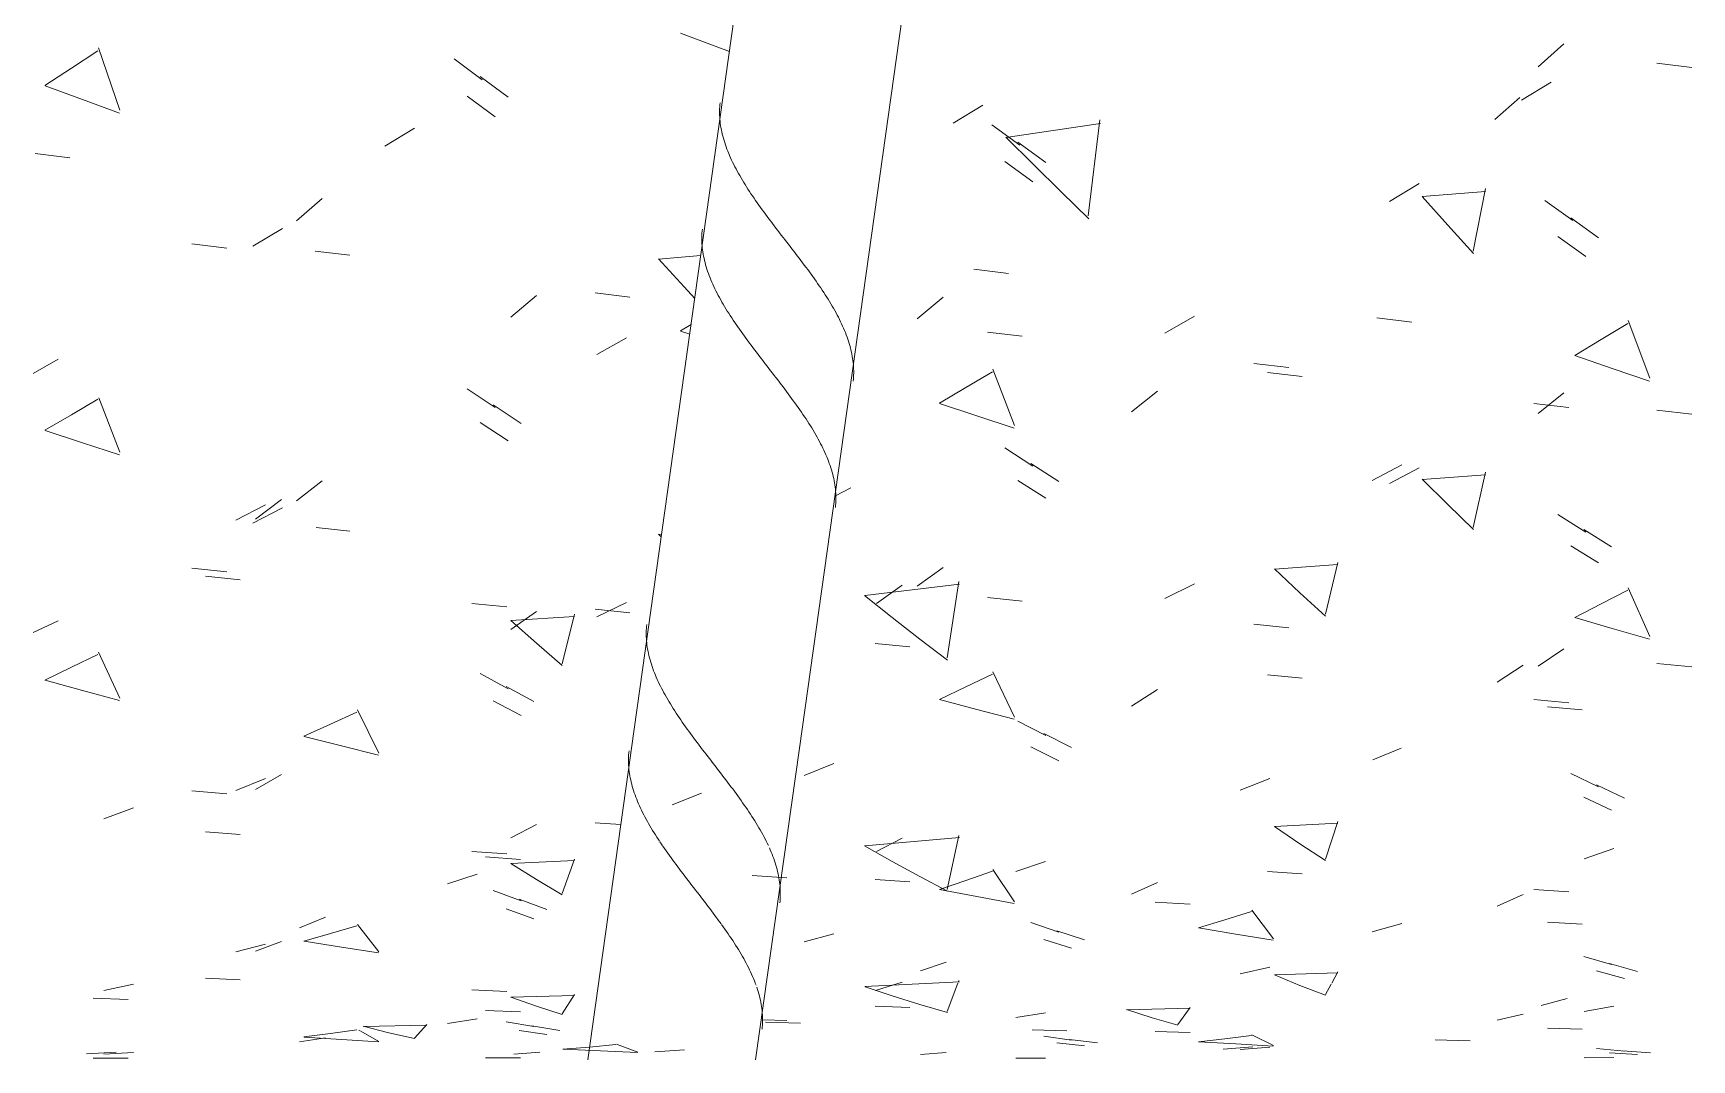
# Model space of a CAD drawing. Header units: inches. Extents: x -19229 to -222, y -6301 to 12387.
# Drawn here: x -19086.634 to -19081.648, y -55.837 to -52.749 of the extents above; entities that cross this region are included whole.
import ezdxf

# ---------------------------------------------------------------- set-up
doc = ezdxf.new("R2010")
doc.units = ezdxf.units.IN
doc.header["$MEASUREMENT"] = 0
doc.layers.add('A-WALL', color=113, linetype='Continuous', lineweight=9)
doc.layers.add('A-WALL-PATT', color=111, linetype='Continuous', lineweight=25)

# ---------------------------------------------------------------- blocks, each defined once
blk = doc.blocks.new('FP_2-DETAIL - PRECAST _ CONC_ - PLANK PERPENDICULAR TO WALL')
at = {"layer": 'A-WALL-PATT', "color": 55, "lineweight": 9}
for p, q in [((17161.1328, -52.855), (17161.2124, -52.8029)), ((17161.2137, -52.7938), (17161.2786, -52.9809)), ((17165.5415, -52.8505), (17165.6193, -52.7812)), ((17165.8991, -52.8393), (17166.0038, -52.8527)), ((17161.0532, -52.9069), (17161.1328, -52.855)), ((17162.3615, -52.8802), (17162.4453, -52.9423)), ((17161.0535, -52.9075), (17161.1656, -52.949)), ((17161.1656, -52.949), (17161.2776, -52.9903)), ((17163.9779, -53.0773), (17164.0616, -53.1385)), ((17165.6399, -53.3044), (17165.7237, -53.3644)), ((17161.495, -53.3832), (17161.5997, -53.396)), ((17162.4532, -53.6033), (17162.531, -53.5383)), ((17162.7069, -53.5303), (17162.8116, -53.5429)), ((17163.8215, -53.8151), (17163.9011, -53.7678)), ((17163.9024, -53.7595), (17163.9673, -53.9288)), ((17164.7279, -53.77), (17164.8326, -53.7822)), ((17163.7419, -53.8622), (17163.8215, -53.8151)), ((17164.3194, -53.8879), (17164.3972, -53.8255)), ((17162.4004, -53.8671), (17162.4842, -53.9229)), ((17163.7422, -53.8627), (17163.8543, -53.9001)), ((17163.8543, -53.9001), (17163.9663, -53.9373)), ((17165.529, -53.8627), (17165.6337, -53.8747)), ((17164.0168, -54.0431), (17164.1005, -54.0972)), ((17165.0433, -54.0949), (17165.1323, -54.0471)), ((17161.6268, -54.2142), (17161.7159, -54.1677)), ((17161.6864, -54.2106), (17161.7643, -54.1519)), ((17165.6788, -54.242), (17165.7626, -54.2938)), ((17164.7488, -54.3608), (17164.94, -54.3476)), ((17164.9398, -54.3407), (17164.9028, -54.4964)), ((17161.5357, -54.3823), (17161.6404, -54.3931)), ((17163.8002, -54.398), (17163.7649, -54.6276)), ((17164.7488, -54.3603), (17164.8259, -54.4321)), ((17163.5172, -54.4402), (17163.6003, -54.5064)), ((17163.5174, -54.4408), (17163.802, -54.4065)), ((17163.5526, -54.4644), (17163.6304, -54.4093)), ((17164.8259, -54.4321), (17164.903, -54.5025)), ((17162.3368, -54.4641), (17162.4415, -54.4746)), ((17162.6446, -54.4965), (17162.6076, -54.6455)), ((17162.4535, -54.5159), (17162.6448, -54.5032)), ((17162.4535, -54.5153), (17162.5307, -54.5841)), ((17163.6003, -54.5064), (17163.6833, -54.5713)), ((17162.5307, -54.5841), (17162.6078, -54.6513)), ((17163.5488, -54.5843), (17163.6535, -54.5944)), ((17163.6833, -54.5713), (17163.7664, -54.635)), ((17165.4188, -54.7012), (17165.4966, -54.65)), ((17162.4393, -54.7142), (17162.5231, -54.7593)), ((17161.9114, -54.8277), (17161.991, -54.7911)), ((17161.9923, -54.7846), (17162.0572, -54.9142)), ((17165.5697, -54.7747), (17165.6744, -54.7842)), ((17161.8318, -54.8637), (17161.9114, -54.8277)), ((17161.8321, -54.8641), (17161.9442, -54.8925)), ((17161.9442, -54.8925), (17162.0562, -54.9206)), ((17164.0557, -54.8552), (17164.1395, -54.8978)), ((17164.6464, -55.0255), (17164.7355, -54.9903)), ((17162.9382, -55.0694), (17163.0272, -55.035)), ((17165.7177, -55.0099), (17165.8015, -55.0494)), ((17161.2299, -55.1122), (17161.319, -55.0787)), ((17162.3776, -55.2267), (17162.4823, -55.2341)), ((17163.9717, -55.2705), (17164.0608, -55.2405)), ((17165.6799, -55.2322), (17165.769, -55.2012)), ((17162.2635, -55.3077), (17162.3525, -55.2786)), ((17163.1786, -55.2825), (17163.2833, -55.2896)), ((17162.4783, -55.3539), (17162.562, -55.3847)), ((17164.3906, -55.3622), (17164.4953, -55.3689)), ((17164.6001, -55.4154), (17164.6797, -55.3906)), ((17164.681, -55.3863), (17164.7459, -55.4728)), ((17161.8185, -55.4398), (17161.8964, -55.4076)), ((17164.5205, -55.4395), (17164.6001, -55.4154)), ((17164.5208, -55.4398), (17164.6329, -55.4586)), ((17164.0946, -55.4485), (17164.1784, -55.4762)), ((17164.6329, -55.4586), (17164.7449, -55.4769)), ((17163.6847, -55.5693), (17163.7626, -55.5426)), ((17165.7566, -55.5467), (17165.8404, -55.5706)), ((17161.1984, -55.6508), (17161.3031, -55.6549)), ((17164.3047, -55.6858), (17164.3819, -55.71)), ((17164.3048, -55.686), (17164.496, -55.6814)), ((17164.4958, -55.6789), (17164.4588, -55.7302)), ((17165.5509, -55.6736), (17165.6288, -55.6526)), ((17162.0095, -55.736), (17162.2008, -55.7322)), ((17162.0095, -55.7359), (17162.0867, -55.7553)), ((17162.2006, -55.7302), (17162.1636, -55.7712)), ((17162.5172, -55.7348), (17162.6009, -55.7487)), ((17163.2194, -55.723), (17163.3241, -55.7263)), ((17164.3819, -55.71), (17164.459, -55.732)), ((17162.0867, -55.7553), (17162.1638, -55.7726)), ((17162.69, -55.7982), (17162.7696, -55.7907)), ((17162.7709, -55.7893), (17162.8358, -55.8133)), ((17164.0205, -55.7467), (17164.1252, -55.7496)), ((17164.1335, -55.7755), (17164.2173, -55.786)), ((17165.2324, -55.777), (17165.3371, -55.7793)), ((17161.1784, -55.8191), (17161.2674, -55.8141)), ((17162.4626, -55.82), (17162.5405, -55.8137)), ((17162.6104, -55.8049), (17162.69, -55.7982)), ((17162.6107, -55.805), (17162.7228, -55.8099)), ((17162.7228, -55.8099), (17162.8348, -55.8143)), ((17162.8866, -55.8125), (17162.9757, -55.8064)), ((17164.5948, -55.8046), (17164.6839, -55.7974)), ((17165.7955, -55.8092), (17165.8793, -55.8157))]:
    blk.add_line(p, q, dxfattribs=at)
blk = doc.blocks.new('FP_4-DETAIL - PRECAST _ CONC_ - PLANK PERPENDICULAR TO WALL')
at = {"layer": 'A-WALL-PATT', "color": 9, "lineweight": 9}
for p, q in [((17162.9636, -52.7497), (17163.0757, -52.7916)), ((17163.0757, -52.7916), (17163.1107, -52.8046)), ((17162.3226, -52.9387), (17162.4064, -53.0006)), ((17163.9389, -53.135), (17164.0227, -53.196)), ((17165.0948, -53.2552), (17165.1839, -53.2016)), ((17161.8091, -53.3134), (17161.8869, -53.2464)), ((17165.1928, -53.241), (17165.384, -53.2252)), ((17165.1928, -53.2404), (17165.2699, -53.3267)), ((17165.3838, -53.2169), (17165.3468, -53.4048)), ((17161.6784, -53.3902), (17161.7674, -53.3373)), ((17165.2699, -53.3267), (17165.347, -53.4123)), ((17165.601, -53.3609), (17165.6848, -53.4207)), ((17161.8651, -53.4048), (17161.9698, -53.4175)), ((17162.8975, -53.4286), (17163.0244, -53.4183)), ((17162.8975, -53.428), (17162.9747, -53.5126)), ((17162.9747, -53.5126), (17163.0063, -53.5471)), ((17163.6753, -53.6086), (17163.7531, -53.5438)), ((17164.4201, -53.6515), (17164.5092, -53.6002)), ((17163.8861, -53.6481), (17163.9908, -53.6606)), ((17165.7316, -53.6706), (17165.8112, -53.6222)), ((17165.8125, -53.6137), (17165.8774, -53.7867)), ((17162.7119, -53.7162), (17162.801, -53.6654)), ((17165.652, -53.7187), (17165.7316, -53.6706)), ((17161.0177, -53.7725), (17161.0927, -53.73)), ((17164.6872, -53.7426), (17164.7919, -53.7548)), ((17165.6523, -53.7191), (17165.7644, -53.7574)), ((17165.7644, -53.7574), (17165.8764, -53.7955)), ((17161.1328, -53.897), (17161.2124, -53.8503)), ((17161.2151, -53.8457), (17161.2786, -54.0091)), ((17165.5415, -53.8931), (17165.6193, -53.8308)), ((17161.0532, -53.9435), (17161.1328, -53.897)), ((17165.8991, -53.883), (17166.0038, -53.895)), ((17161.0535, -53.9439), (17161.1656, -53.9809)), ((17162.3615, -53.9197), (17162.4453, -53.975)), ((17161.1656, -53.9809), (17161.2776, -54.0175)), ((17163.9779, -54.0941), (17164.0616, -54.1476)), ((17165.6399, -54.2908), (17165.7237, -54.3421)), ((17161.495, -54.358), (17161.5997, -54.3689)), ((17162.4532, -54.5424), (17162.531, -54.4885)), ((17162.7069, -54.4818), (17162.8116, -54.4923)), ((17163.8215, -54.7152), (17163.9011, -54.6769)), ((17163.9024, -54.6702), (17163.9673, -54.8058)), ((17164.7279, -54.6787), (17164.8326, -54.6886)), ((17163.7419, -54.7529), (17163.8215, -54.7152)), ((17164.3194, -54.7733), (17164.3972, -54.7235)), ((17162.4004, -54.7567), (17162.4842, -54.8011)), ((17163.7422, -54.7532), (17163.8543, -54.783)), ((17163.8543, -54.783), (17163.9663, -54.8125)), ((17165.529, -54.7533), (17165.6337, -54.7629)), ((17164.0168, -54.8954), (17164.1005, -54.9372)), ((17163.3351, -54.9814), (17163.4241, -54.9453)), ((17165.0453, -54.9345), (17165.1303, -54.8993)), ((17161.6268, -55.0263), (17161.7159, -54.9911)), ((17161.6864, -55.0235), (17161.7643, -54.979)), ((17165.6788, -55.0472), (17165.7626, -55.0858)), ((17164.7488, -55.1352), (17164.94, -55.1255)), ((17164.7488, -55.1348), (17164.8259, -55.1869)), ((17164.9398, -55.1204), (17164.9028, -55.2329)), ((17161.5357, -55.1508), (17161.6404, -55.1587)), ((17163.5172, -55.1927), (17163.6003, -55.24)), ((17163.5174, -55.1932), (17163.802, -55.1685)), ((17163.5526, -55.2101), (17163.6304, -55.1705)), ((17163.8002, -55.1622), (17163.7649, -55.3243)), ((17164.8259, -55.1869), (17164.903, -55.2372)), ((17162.3368, -55.2098), (17162.4415, -55.2174)), ((17162.4535, -55.2467), (17162.6448, -55.2377)), ((17162.4535, -55.2463), (17162.5307, -55.2944)), ((17162.6446, -55.233), (17162.6076, -55.3365)), ((17163.6003, -55.24), (17163.6833, -55.2855)), ((17162.5307, -55.2944), (17162.6078, -55.3405)), ((17163.5488, -55.2945), (17163.6535, -55.3015)), ((17163.6833, -55.2855), (17163.7664, -55.3294)), ((17165.4188, -55.3742), (17165.4966, -55.3397)), ((17162.4393, -55.3829), (17162.5231, -55.4127)), ((17161.9114, -55.457), (17161.991, -55.4335)), ((17161.9923, -55.4293), (17162.0572, -55.5115)), ((17165.5697, -55.4228), (17165.6744, -55.429)), ((17161.8318, -55.48), (17161.9114, -55.457)), ((17161.8321, -55.4802), (17161.9442, -55.498)), ((17164.0557, -55.4746), (17164.1395, -55.5013)), ((17161.9442, -55.498), (17162.0562, -55.5154)), ((17164.6464, -55.5784), (17164.7355, -55.5576)), ((17165.7177, -55.5693), (17165.8015, -55.5923)), ((17161.2299, -55.6277), (17161.319, -55.6089)), ((17162.3776, -55.6882), (17162.4823, -55.692)), ((17163.9717, -55.7098), (17164.0608, -55.6952)), ((17165.6799, -55.691), (17165.769, -55.6753)), ((17162.2635, -55.7273), (17162.3525, -55.7137)), ((17163.2098, -55.7166), (17163.2833, -55.7189)), ((17161.8185, -55.7822), (17161.8964, -55.7701)), ((17162.4783, -55.748), (17162.562, -55.7609)), ((17164.0946, -55.7854), (17164.1784, -55.7949)), ((17164.3906, -55.7515), (17164.4953, -55.7543)), ((17164.5205, -55.7821), (17164.6001, -55.7731)), ((17164.5208, -55.7822), (17164.6329, -55.7889)), ((17164.6001, -55.7731), (17164.6797, -55.7633)), ((17164.6329, -55.7889), (17164.7449, -55.7951)), ((17164.681, -55.7615), (17164.7459, -55.7937)), ((17161.1984, -55.8316), (17161.3031, -55.8317)), ((17163.6847, -55.8205), (17163.7626, -55.8143)), ((17165.7566, -55.8153), (17165.8404, -55.8208))]:
    blk.add_line(p, q, dxfattribs=at)
blk = doc.blocks.new('FP_6-DETAIL - PRECAST _ CONC_ - PLANK PERPENDICULAR TO WALL')
at = {"layer": 'A-WALL-PATT', "color": 9, "lineweight": 9}
for p, q in [((17162.2837, -52.8271), (17162.3675, -52.8894)), ((17165.4917, -52.9511), (17165.5808, -52.8963)), ((17165.4112, -53.0094), (17165.4872, -52.9424)), ((17163.7835, -53.0205), (17163.8725, -52.966)), ((17162.0753, -53.0896), (17162.1643, -53.0353)), ((17163.9, -53.0248), (17163.9838, -53.0863)), ((17163.9416, -53.063), (17164.2262, -53.0207)), ((17164.2245, -53.0102), (17164.1891, -53.2987)), ((17163.9414, -53.0623), (17164.0245, -53.1448)), ((17161.0233, -53.111), (17161.128, -53.1241)), ((17164.0245, -53.1448), (17164.1076, -53.2268)), ((17164.1076, -53.2268), (17164.1907, -53.3082)), ((17165.5621, -53.2529), (17165.6459, -53.3132)), ((17163.8453, -53.4596), (17163.95, -53.4723)), ((17162.9633, -53.6449), (17162.9953, -53.6254)), ((17162.9636, -53.6454), (17162.9912, -53.6549)), ((17165.0573, -53.6055), (17165.162, -53.618)), ((17162.3226, -53.8191), (17162.4064, -53.8753)), ((17163.9389, -53.9965), (17164.0227, -54.0511)), ((17161.8091, -54.1554), (17161.8869, -54.096)), ((17165.0948, -54.1038), (17165.1839, -54.0562)), ((17165.1928, -54.0912), (17165.384, -54.0772)), ((17165.1928, -54.0907), (17165.2699, -54.1671)), ((17165.3838, -54.0698), (17165.3468, -54.2358)), ((17163.4276, -54.1421), (17163.4757, -54.1167)), ((17161.6784, -54.223), (17161.7674, -54.1765)), ((17165.2699, -54.1671), (17165.347, -54.2423)), ((17165.601, -54.1973), (17165.6848, -54.2497)), ((17161.8682, -54.2361), (17161.9698, -54.2469)), ((17162.8975, -54.256), (17162.9056, -54.2638)), ((17162.8975, -54.2566), (17162.9067, -54.256)), ((17163.6753, -54.4126), (17163.7531, -54.3567)), ((17163.8861, -54.4464), (17163.9908, -54.4571)), ((17164.4201, -54.4493), (17164.5092, -54.4054)), ((17165.7316, -54.4656), (17165.8112, -54.4242)), ((17165.8125, -54.417), (17165.8774, -54.5641)), ((17162.7119, -54.5045), (17162.801, -54.4612)), ((17165.652, -54.5065), (17165.7316, -54.4656)), ((17161.0177, -54.5521), (17161.0927, -54.5161)), ((17164.6872, -54.5268), (17164.7919, -54.5372)), ((17165.6523, -54.5069), (17165.7644, -54.5393)), ((17165.7644, -54.5393), (17165.8764, -54.5714)), ((17161.1328, -54.6564), (17161.2124, -54.6174)), ((17161.2137, -54.6106), (17161.2786, -54.749)), ((17165.5415, -54.6531), (17165.6193, -54.6011)), ((17165.8991, -54.6447), (17166.0038, -54.6547)), ((17161.0532, -54.6949), (17161.1328, -54.6564)), ((17161.0535, -54.6953), (17161.1656, -54.7258)), ((17162.3615, -54.6752), (17162.4453, -54.7209)), ((17161.1656, -54.7258), (17161.2776, -54.7559)), ((17163.9779, -54.8183), (17164.0616, -54.8616)), ((17165.6399, -54.9756), (17165.7237, -55.0158)), ((17161.495, -55.0282), (17161.5997, -55.0367)), ((17162.4532, -55.1695), (17162.531, -55.1287)), ((17162.7069, -55.1236), (17162.7839, -55.1295)), ((17163.8215, -55.2971), (17163.9011, -55.2693)), ((17163.9024, -55.2644), (17163.9673, -55.3618)), ((17164.7279, -55.2706), (17164.8326, -55.2778)), ((17162.4004, -55.327), (17162.4842, -55.3585)), ((17163.7419, -55.3242), (17163.8215, -55.2971)), ((17163.7422, -55.3245), (17163.8543, -55.3457)), ((17163.8543, -55.3457), (17163.9663, -55.3666)), ((17164.3194, -55.3388), (17164.3972, -55.3031)), ((17165.529, -55.3245), (17165.6337, -55.3314)), ((17164.0168, -55.4242), (17164.1005, -55.4527)), ((17165.0433, -55.4514), (17165.1323, -55.4263)), ((17161.6268, -55.5119), (17161.7159, -55.4888)), ((17161.6864, -55.5101), (17161.7643, -55.4808)), ((17163.3351, -55.4823), (17163.4241, -55.4582)), ((17165.6788, -55.5255), (17165.7626, -55.5503)), ((17161.5357, -55.5909), (17161.6404, -55.5957)), ((17164.7488, -55.5813), (17164.94, -55.5753)), ((17164.7488, -55.581), (17164.8259, -55.6128)), ((17164.9398, -55.5721), (17164.9214, -55.6059)), ((17162.3368, -55.6265), (17162.4415, -55.631)), ((17162.4535, -55.648), (17162.6448, -55.6428)), ((17162.6446, -55.6401), (17162.6076, -55.698)), ((17163.5174, -55.6166), (17163.802, -55.6017)), ((17163.5188, -55.6169), (17163.6003, -55.6442)), ((17163.5526, -55.6267), (17163.6304, -55.6029)), ((17163.6003, -55.6442), (17163.6833, -55.6701)), ((17163.7972, -55.6059), (17163.7649, -55.6914)), ((17163.8002, -55.5979), (17163.7981, -55.6035)), ((17164.8259, -55.6128), (17164.903, -55.6426)), ((17164.9197, -55.6091), (17164.9028, -55.64)), ((17162.4535, -55.6478), (17162.5307, -55.675)), ((17162.5307, -55.675), (17162.6078, -55.7001)), ((17163.5488, -55.6751), (17163.6535, -55.679)), ((17163.6833, -55.6701), (17163.7664, -55.6942)), ((17162.4393, -55.7221), (17162.5231, -55.7369)), ((17165.4188, -55.7177), (17165.4966, -55.6997)), ((17165.5697, -55.7418), (17165.6744, -55.7448)), ((17161.8318, -55.768), (17161.9114, -55.7578)), ((17161.8321, -55.7681), (17161.9442, -55.7757)), ((17161.9114, -55.7578), (17161.991, -55.7469)), ((17161.9442, -55.7757), (17162.0562, -55.7828)), ((17161.997, -55.7475), (17162.0007, -55.7496)), ((17162.0022, -55.7504), (17162.0572, -55.7812)), ((17164.0557, -55.7656), (17164.1395, -55.7771)), ((17161.2299, -55.82), (17161.319, -55.8151)), ((17162.3776, -55.8307), (17162.4823, -55.831)), ((17163.9717, -55.8319), (17164.0608, -55.8312)), ((17164.6464, -55.8058), (17164.7355, -55.7988)), ((17165.6799, -55.8309), (17165.769, -55.8292)), ((17165.7177, -55.8028), (17165.8015, -55.8102))]:
    blk.add_line(p, q, dxfattribs=at)
blk = doc.blocks.new('Dowel5 - Dowel-1884520-DETAIL - PRECAST _ CONC_ - PLANK PERPENDICULAR TO WALL')
at = {"layer": 'A-WALL'}
for name in ['FP_2-DETAIL - PRECAST _ CONC_ - PLANK PERPENDICULAR TO WALL', 'FP_4-DETAIL - PRECAST _ CONC_ - PLANK PERPENDICULAR TO WALL', 'FP_6-DETAIL - PRECAST _ CONC_ - PLANK PERPENDICULAR TO WALL']:
    blk.add_blockref(name, (-18123.8257, 0), dxfattribs=at)
blk = doc.blocks.new('FP_8-DETAIL - PRECAST _ CONC_ - PLANK PERPENDICULAR TO WALL')
at = {"layer": 'A-WALL'}
for p, q in [((17163.596, -49.3516), (17162.8163, -54.899)), ((17163.3213, -54.899), (17164.1009, -49.3516)), ((17162.8141, -54.915), (17162.6846, -55.8367)), ((17162.8163, -54.8993), (17162.8143, -54.9137)), ((17163.1895, -55.8367), (17163.3212, -54.8993))]:
    blk.add_line(p, q, dxfattribs=at)
at = {"layer": 'A-WALL-PATT', "color": 55, "lineweight": 9}
for p, q in [((17163.0811, -52.9896), (17163.0812, -52.9834)), ((17163.0813, -52.9958), (17163.0811, -52.9896)), ((17163.0812, -52.9834), (17163.0813, -52.9773)), ((17163.0813, -52.9773), (17163.0817, -52.9711)), ((17163.0816, -53.0021), (17163.0813, -52.9958)), ((17163.082, -53.0083), (17163.0816, -53.0021)), ((17163.0817, -52.9711), (17163.0821, -52.965)), ((17163.0821, -52.965), (17163.0827, -52.9589)), ((17163.0826, -53.0146), (17163.082, -53.0083)), ((17163.0833, -53.0209), (17163.0826, -53.0146)), ((17163.0842, -53.0272), (17163.0833, -53.0209)), ((17163.0852, -53.0336), (17163.0842, -53.0272)), ((17163.0864, -53.0399), (17163.0852, -53.0336)), ((17163.0877, -53.0463), (17163.0864, -53.0399)), ((17163.0892, -53.0527), (17163.0877, -53.0463)), ((17163.0908, -53.0591), (17163.0892, -53.0527)), ((17163.0925, -53.0656), (17163.0908, -53.0591)), ((17163.0944, -53.072), (17163.0925, -53.0656)), ((17163.0964, -53.0785), (17163.0944, -53.072)), ((17163.0986, -53.085), (17163.0964, -53.0785)), ((17163.1008, -53.0915), (17163.0986, -53.085)), ((17163.1033, -53.0981), (17163.1008, -53.0915)), ((17163.1058, -53.1046), (17163.1033, -53.0981)), ((17163.1085, -53.1112), (17163.1058, -53.1046)), ((17163.1113, -53.1178), (17163.1085, -53.1112)), ((17163.1142, -53.1244), (17163.1113, -53.1178)), ((17163.1172, -53.131), (17163.1142, -53.1244)), ((17163.1204, -53.1377), (17163.1172, -53.131)), ((17163.1236, -53.1443), (17163.1204, -53.1377)), ((17163.127, -53.151), (17163.1236, -53.1443)), ((17163.1305, -53.1577), (17163.127, -53.151)), ((17163.1341, -53.1644), (17163.1305, -53.1577)), ((17163.1378, -53.1711), (17163.1341, -53.1644)), ((17163.1417, -53.1778), (17163.1378, -53.1711)), ((17163.1456, -53.1846), (17163.1417, -53.1778)), ((17163.1496, -53.1913), (17163.1456, -53.1846)), ((17163.1537, -53.1981), (17163.1496, -53.1913)), ((17163.1579, -53.2049), (17163.1537, -53.1981)), ((17163.1622, -53.2117), (17163.1579, -53.2049)), ((17163.1665, -53.2185), (17163.1622, -53.2117)), ((17163.171, -53.2253), (17163.1665, -53.2185)), ((17163.1755, -53.2322), (17163.171, -53.2253)), ((17163.1801, -53.239), (17163.1755, -53.2322)), ((17163.1848, -53.2459), (17163.1801, -53.239)), ((17163.1895, -53.2527), (17163.1848, -53.2459)), ((17163.1943, -53.2596), (17163.1895, -53.2527)), ((17163.1992, -53.2665), (17163.1943, -53.2596)), ((17163.2041, -53.2734), (17163.1992, -53.2665)), ((17163.2091, -53.2803), (17163.2041, -53.2734)), ((17163.2142, -53.2872), (17163.2091, -53.2803)), ((17163.2192, -53.2941), (17163.2142, -53.2872)), ((17163.2244, -53.301), (17163.2192, -53.2941)), ((17163.2295, -53.3079), (17163.2244, -53.301)), ((17163.0279, -53.3574), (17163.0282, -53.3513)), ((17163.0282, -53.3513), (17163.0287, -53.3452)), ((17163.0287, -53.3452), (17163.0293, -53.3391)), ((17163.2347, -53.3148), (17163.2295, -53.3079)), ((17163.24, -53.3218), (17163.2347, -53.3148)), ((17163.2452, -53.3287), (17163.24, -53.3218)), ((17163.2505, -53.3356), (17163.2452, -53.3287)), ((17163.2559, -53.3426), (17163.2505, -53.3356)), ((17163.2612, -53.3495), (17163.2559, -53.3426)), ((17163.2665, -53.3565), (17163.2612, -53.3495)), ((17163.0277, -53.3636), (17163.0279, -53.3574)), ((17163.0277, -53.3698), (17163.0277, -53.3636)), ((17163.0279, -53.376), (17163.0277, -53.3698)), ((17163.0281, -53.3823), (17163.0279, -53.376)), ((17163.0286, -53.3885), (17163.0281, -53.3823)), ((17163.0292, -53.3948), (17163.0286, -53.3885)), ((17163.0299, -53.4011), (17163.0292, -53.3948)), ((17163.0308, -53.4074), (17163.0299, -53.4011)), ((17163.2719, -53.3634), (17163.2665, -53.3565)), ((17163.2773, -53.3704), (17163.2719, -53.3634)), ((17163.2827, -53.3773), (17163.2773, -53.3704)), ((17163.288, -53.3843), (17163.2827, -53.3773)), ((17163.2934, -53.3912), (17163.288, -53.3843)), ((17163.2988, -53.3982), (17163.2934, -53.3912)), ((17163.3041, -53.4051), (17163.2988, -53.3982)), ((17163.0318, -53.4138), (17163.0308, -53.4074)), ((17163.033, -53.4201), (17163.0318, -53.4138)), ((17163.0343, -53.4265), (17163.033, -53.4201)), ((17163.0357, -53.4329), (17163.0343, -53.4265)), ((17163.0373, -53.4393), (17163.0357, -53.4329)), ((17163.0391, -53.4458), (17163.0373, -53.4393)), ((17163.041, -53.4522), (17163.0391, -53.4458)), ((17163.3095, -53.4121), (17163.3041, -53.4051)), ((17163.3148, -53.419), (17163.3095, -53.4121)), ((17163.3201, -53.426), (17163.3148, -53.419)), ((17163.3253, -53.4329), (17163.3201, -53.426)), ((17163.3306, -53.4398), (17163.3253, -53.4329)), ((17163.3358, -53.4468), (17163.3306, -53.4398)), ((17163.341, -53.4537), (17163.3358, -53.4468)), ((17163.043, -53.4587), (17163.041, -53.4522)), ((17163.0451, -53.4652), (17163.043, -53.4587)), ((17163.0474, -53.4717), (17163.0451, -53.4652)), ((17163.0498, -53.4783), (17163.0474, -53.4717)), ((17163.0524, -53.4848), (17163.0498, -53.4783)), ((17163.055, -53.4914), (17163.0524, -53.4848)), ((17163.0578, -53.498), (17163.055, -53.4914)), ((17163.0608, -53.5046), (17163.0578, -53.498)), ((17163.3461, -53.4606), (17163.341, -53.4537)), ((17163.3512, -53.4675), (17163.3461, -53.4606)), ((17163.3562, -53.4744), (17163.3512, -53.4675)), ((17163.3612, -53.4813), (17163.3562, -53.4744)), ((17163.3661, -53.4882), (17163.3612, -53.4813)), ((17163.371, -53.4951), (17163.3661, -53.4882)), ((17163.3758, -53.502), (17163.371, -53.4951)), ((17163.0638, -53.5112), (17163.0608, -53.5046)), ((17163.0669, -53.5178), (17163.0638, -53.5112)), ((17163.0702, -53.5245), (17163.0669, -53.5178)), ((17163.0736, -53.5312), (17163.0702, -53.5245)), ((17163.0771, -53.5379), (17163.0736, -53.5312)), ((17163.0807, -53.5446), (17163.0771, -53.5379)), ((17163.0844, -53.5513), (17163.0807, -53.5446)), ((17163.0882, -53.558), (17163.0844, -53.5513)), ((17163.3805, -53.5088), (17163.3758, -53.502)), ((17163.3852, -53.5157), (17163.3805, -53.5088)), ((17163.3898, -53.5225), (17163.3852, -53.5157)), ((17163.3943, -53.5293), (17163.3898, -53.5225)), ((17163.3988, -53.5362), (17163.3943, -53.5293)), ((17163.4032, -53.543), (17163.3988, -53.5362)), ((17163.4074, -53.5498), (17163.4032, -53.543)), ((17163.4116, -53.5566), (17163.4074, -53.5498)), ((17163.0921, -53.5648), (17163.0882, -53.558)), ((17163.0961, -53.5715), (17163.0921, -53.5648)), ((17163.1002, -53.5783), (17163.0961, -53.5715)), ((17163.1044, -53.5851), (17163.1002, -53.5783)), ((17163.1087, -53.5919), (17163.1044, -53.5851)), ((17163.1131, -53.5987), (17163.1087, -53.5919)), ((17163.1175, -53.6055), (17163.1131, -53.5987)), ((17163.4157, -53.5633), (17163.4116, -53.5566)), ((17163.4197, -53.5701), (17163.4157, -53.5633)), ((17163.4237, -53.5768), (17163.4197, -53.5701)), ((17163.4275, -53.5836), (17163.4237, -53.5768)), ((17163.4312, -53.5903), (17163.4275, -53.5836)), ((17163.4348, -53.597), (17163.4312, -53.5903)), ((17163.4383, -53.6037), (17163.4348, -53.597)), ((17163.1221, -53.6123), (17163.1175, -53.6055)), ((17163.1267, -53.6192), (17163.1221, -53.6123)), ((17163.1313, -53.626), (17163.1267, -53.6192)), ((17163.1361, -53.6329), (17163.1313, -53.626)), ((17163.1409, -53.6398), (17163.1361, -53.6329)), ((17163.1458, -53.6466), (17163.1409, -53.6398)), ((17163.1507, -53.6535), (17163.1458, -53.6466)), ((17163.4417, -53.6104), (17163.4383, -53.6037)), ((17163.4449, -53.617), (17163.4417, -53.6104)), ((17163.4481, -53.6236), (17163.4449, -53.617)), ((17163.4511, -53.6303), (17163.4481, -53.6236)), ((17163.4541, -53.6369), (17163.4511, -53.6303)), ((17163.4568, -53.6435), (17163.4541, -53.6369)), ((17163.4595, -53.65), (17163.4568, -53.6435)), ((17163.4621, -53.6566), (17163.4595, -53.65)), ((17163.1557, -53.6604), (17163.1507, -53.6535)), ((17163.1607, -53.6673), (17163.1557, -53.6604)), ((17163.1658, -53.6742), (17163.1607, -53.6673)), ((17163.1709, -53.6812), (17163.1658, -53.6742)), ((17163.1761, -53.6881), (17163.1709, -53.6812)), ((17163.1813, -53.695), (17163.1761, -53.6881)), ((17163.1865, -53.7019), (17163.1813, -53.695)), ((17163.4645, -53.6631), (17163.4621, -53.6566)), ((17163.4668, -53.6696), (17163.4645, -53.6631)), ((17163.4689, -53.6761), (17163.4668, -53.6696)), ((17163.4709, -53.6826), (17163.4689, -53.6761)), ((17163.4728, -53.6891), (17163.4709, -53.6826)), ((17163.4745, -53.6955), (17163.4728, -53.6891)), ((17163.4761, -53.7019), (17163.4745, -53.6955)), ((17163.1918, -53.7089), (17163.1865, -53.7019)), ((17163.1971, -53.7158), (17163.1918, -53.7089)), ((17163.2024, -53.7228), (17163.1971, -53.7158)), ((17163.2078, -53.7297), (17163.2024, -53.7228)), ((17163.2131, -53.7367), (17163.2078, -53.7297)), ((17163.2185, -53.7436), (17163.2131, -53.7367)), ((17163.2239, -53.7506), (17163.2185, -53.7436)), ((17163.2292, -53.7575), (17163.2239, -53.7506)), ((17163.4776, -53.7083), (17163.4761, -53.7019)), ((17163.4789, -53.7147), (17163.4776, -53.7083)), ((17163.4801, -53.7211), (17163.4789, -53.7147)), ((17163.4811, -53.7274), (17163.4801, -53.7211)), ((17163.482, -53.7337), (17163.4811, -53.7274)), ((17163.4827, -53.74), (17163.482, -53.7337)), ((17163.4833, -53.7463), (17163.4827, -53.74)), ((17163.4837, -53.7526), (17163.4833, -53.7463)), ((17163.2346, -53.7645), (17163.2292, -53.7575)), ((17163.24, -53.7714), (17163.2346, -53.7645)), ((17163.2453, -53.7784), (17163.24, -53.7714)), ((17163.2507, -53.7853), (17163.2453, -53.7784)), ((17163.256, -53.7923), (17163.2507, -53.7853)), ((17163.2613, -53.7992), (17163.256, -53.7923)), ((17163.2666, -53.8061), (17163.2613, -53.7992)), ((17163.4826, -53.7958), (17163.4832, -53.7897)), ((17163.4832, -53.7897), (17163.4837, -53.7836)), ((17163.484, -53.7588), (17163.4837, -53.7526)), ((17163.4837, -53.7836), (17163.484, -53.7774)), ((17163.4842, -53.765), (17163.484, -53.7588)), ((17163.484, -53.7774), (17163.4842, -53.7712)), ((17163.4842, -53.7712), (17163.4842, -53.765)), ((17163.2719, -53.8131), (17163.2666, -53.8061)), ((17163.2771, -53.82), (17163.2719, -53.8131)), ((17163.2824, -53.8269), (17163.2771, -53.82)), ((17163.2875, -53.8339), (17163.2824, -53.8269)), ((17163.2926, -53.8408), (17163.2875, -53.8339)), ((17163.2977, -53.8477), (17163.2926, -53.8408)), ((17163.3028, -53.8546), (17163.2977, -53.8477)), ((17163.3078, -53.8615), (17163.3028, -53.8546)), ((17163.3127, -53.8684), (17163.3078, -53.8615)), ((17163.3176, -53.8753), (17163.3127, -53.8684)), ((17163.3224, -53.8821), (17163.3176, -53.8753)), ((17163.3271, -53.889), (17163.3224, -53.8821)), ((17163.3318, -53.8959), (17163.3271, -53.889)), ((17163.3364, -53.9027), (17163.3318, -53.8959)), ((17163.3409, -53.9095), (17163.3364, -53.9027)), ((17163.3454, -53.9164), (17163.3409, -53.9095)), ((17163.3497, -53.9232), (17163.3454, -53.9164)), ((17163.354, -53.93), (17163.3497, -53.9232)), ((17163.3582, -53.9367), (17163.354, -53.93)), ((17163.3623, -53.9435), (17163.3582, -53.9367)), ((17163.3663, -53.9503), (17163.3623, -53.9435)), ((17163.3702, -53.957), (17163.3663, -53.9503)), ((17163.374, -53.9638), (17163.3702, -53.957)), ((17163.3777, -53.9705), (17163.374, -53.9638)), ((17163.3814, -53.9772), (17163.3777, -53.9705)), ((17163.3848, -53.9839), (17163.3814, -53.9772)), ((17163.3882, -53.9905), (17163.3848, -53.9839)), ((17163.3915, -53.9972), (17163.3882, -53.9905)), ((17163.3947, -54.0038), (17163.3915, -53.9972)), ((17163.3977, -54.0105), (17163.3947, -54.0038)), ((17163.4006, -54.0171), (17163.3977, -54.0105)), ((17163.4034, -54.0237), (17163.4006, -54.0171)), ((17163.4061, -54.0302), (17163.4034, -54.0237)), ((17163.4086, -54.0368), (17163.4061, -54.0302)), ((17163.411, -54.0433), (17163.4086, -54.0368)), ((17163.4133, -54.0498), (17163.411, -54.0433)), ((17163.4155, -54.0563), (17163.4133, -54.0498)), ((17163.4175, -54.0628), (17163.4155, -54.0563)), ((17163.4194, -54.0693), (17163.4175, -54.0628)), ((17163.4211, -54.0757), (17163.4194, -54.0693)), ((17163.4227, -54.0821), (17163.4211, -54.0757)), ((17163.4242, -54.0885), (17163.4227, -54.0821)), ((17163.4255, -54.0949), (17163.4242, -54.0885)), ((17163.4267, -54.1013), (17163.4255, -54.0949)), ((17163.4277, -54.1076), (17163.4267, -54.1013)), ((17163.4286, -54.1139), (17163.4277, -54.1076)), ((17163.4293, -54.1202), (17163.4286, -54.1139)), ((17163.4299, -54.1265), (17163.4293, -54.1202)), ((17163.4303, -54.1328), (17163.4299, -54.1265)), ((17163.4306, -54.139), (17163.4303, -54.1328)), ((17163.4307, -54.1452), (17163.4306, -54.139)), ((17163.4307, -54.1514), (17163.4307, -54.1452)), ((17163.4291, -54.176), (17163.4298, -54.1699)), ((17163.4298, -54.1699), (17163.4302, -54.1637)), ((17163.4302, -54.1637), (17163.4306, -54.1576)), ((17163.4306, -54.1576), (17163.4307, -54.1514)), ((17162.8607, -54.5519), (17162.8609, -54.5458)), ((17162.8609, -54.5458), (17162.8612, -54.5396)), ((17162.8612, -54.5396), (17162.8617, -54.5335)), ((17162.8617, -54.5335), (17162.8623, -54.5274)), ((17162.8607, -54.5581), (17162.8607, -54.5519)), ((17162.8608, -54.5644), (17162.8607, -54.5581)), ((17162.8611, -54.5706), (17162.8608, -54.5644)), ((17162.8616, -54.5768), (17162.8611, -54.5706)), ((17162.8622, -54.5831), (17162.8616, -54.5768)), ((17162.8629, -54.5894), (17162.8622, -54.5831)), ((17162.8638, -54.5957), (17162.8629, -54.5894)), ((17162.8648, -54.6021), (17162.8638, -54.5957)), ((17162.866, -54.6084), (17162.8648, -54.6021)), ((17162.8673, -54.6148), (17162.866, -54.6084)), ((17162.8687, -54.6212), (17162.8673, -54.6148)), ((17162.8703, -54.6277), (17162.8687, -54.6212)), ((17162.8721, -54.6341), (17162.8703, -54.6277)), ((17162.874, -54.6406), (17162.8721, -54.6341)), ((17162.876, -54.647), (17162.874, -54.6406)), ((17162.8781, -54.6535), (17162.876, -54.647)), ((17162.8804, -54.66), (17162.8781, -54.6535)), ((17162.8828, -54.6666), (17162.8804, -54.66)), ((17162.8854, -54.6731), (17162.8828, -54.6666)), ((17162.888, -54.6797), (17162.8854, -54.6731)), ((17162.8908, -54.6863), (17162.888, -54.6797)), ((17162.8937, -54.6929), (17162.8908, -54.6863)), ((17162.8968, -54.6995), (17162.8937, -54.6929)), ((17162.8999, -54.7062), (17162.8968, -54.6995)), ((17162.9032, -54.7128), (17162.8999, -54.7062)), ((17162.9066, -54.7195), (17162.9032, -54.7128)), ((17162.9101, -54.7262), (17162.9066, -54.7195)), ((17162.9137, -54.7329), (17162.9101, -54.7262)), ((17162.9174, -54.7396), (17162.9137, -54.7329)), ((17162.9212, -54.7463), (17162.9174, -54.7396)), ((17162.9251, -54.7531), (17162.9212, -54.7463)), ((17162.9291, -54.7598), (17162.9251, -54.7531)), ((17162.9332, -54.7666), (17162.9291, -54.7598)), ((17162.9374, -54.7734), (17162.9332, -54.7666)), ((17162.9417, -54.7802), (17162.9374, -54.7734)), ((17162.9461, -54.787), (17162.9417, -54.7802)), ((17162.9505, -54.7938), (17162.9461, -54.787)), ((17162.9551, -54.8007), (17162.9505, -54.7938)), ((17162.9597, -54.8075), (17162.9551, -54.8007)), ((17162.9643, -54.8144), (17162.9597, -54.8075)), ((17162.9691, -54.8212), (17162.9643, -54.8144)), ((17162.9739, -54.8281), (17162.9691, -54.8212)), ((17162.9788, -54.835), (17162.9739, -54.8281)), ((17162.9837, -54.8419), (17162.9788, -54.835)), ((17162.9887, -54.8488), (17162.9837, -54.8419)), ((17162.9937, -54.8557), (17162.9887, -54.8488)), ((17162.9988, -54.8626), (17162.9937, -54.8557)), ((17163.0039, -54.8695), (17162.9988, -54.8626)), ((17163.0091, -54.8764), (17163.0039, -54.8695)), ((17163.0143, -54.8833), (17163.0091, -54.8764)), ((17163.0195, -54.8903), (17163.0143, -54.8833)), ((17163.0248, -54.8972), (17163.0195, -54.8903)), ((17163.0301, -54.9041), (17163.0248, -54.8972)), ((17163.0354, -54.9111), (17163.0301, -54.9041)), ((17163.0408, -54.918), (17163.0354, -54.9111)), ((17163.0461, -54.925), (17163.0408, -54.918)), ((17163.0515, -54.9319), (17163.0461, -54.925)), ((17163.0568, -54.9389), (17163.0515, -54.9319)), ((17163.0622, -54.9458), (17163.0568, -54.9389)), ((17163.0676, -54.9528), (17163.0622, -54.9458)), ((17163.073, -54.9597), (17163.0676, -54.9528)), ((17163.0783, -54.9667), (17163.073, -54.9597)), ((17163.0837, -54.9736), (17163.0783, -54.9667)), ((17163.089, -54.9806), (17163.0837, -54.9736)), ((17163.0943, -54.9875), (17163.089, -54.9806)), ((17163.0996, -54.9945), (17163.0943, -54.9875)), ((17163.1049, -55.0014), (17163.0996, -54.9945)), ((17163.1101, -55.0083), (17163.1049, -55.0014)), ((17163.1153, -55.0153), (17163.1101, -55.0083)), ((17163.1205, -55.0222), (17163.1153, -55.0153)), ((17163.1256, -55.0291), (17163.1205, -55.0222)), ((17163.1307, -55.036), (17163.1256, -55.0291)), ((17163.1358, -55.0429), (17163.1307, -55.036))]:
    blk.add_line(p, q, dxfattribs=at)
at = {"layer": 'A-WALL-PATT', "color": 9, "lineweight": 9}
for p, q in [((17162.8073, -54.9321), (17162.8075, -54.926)), ((17162.8073, -54.9383), (17162.8073, -54.9321)), ((17162.8074, -54.9445), (17162.8073, -54.9383)), ((17162.8077, -54.9508), (17162.8074, -54.9445)), ((17162.8075, -54.926), (17162.8078, -54.9198)), ((17162.8078, -54.9198), (17162.8082, -54.915)), ((17162.8083, -54.9137), (17162.8089, -54.9076)), ((17162.8081, -54.957), (17162.8077, -54.9508)), ((17162.8087, -54.9633), (17162.8081, -54.957)), ((17162.8095, -54.9696), (17162.8087, -54.9633)), ((17162.8103, -54.9759), (17162.8095, -54.9696)), ((17162.8114, -54.9823), (17162.8103, -54.9759)), ((17162.8125, -54.9886), (17162.8114, -54.9823)), ((17162.8139, -54.995), (17162.8125, -54.9886)), ((17162.8153, -55.0014), (17162.8139, -54.995)), ((17162.8169, -55.0078), (17162.8153, -55.0014)), ((17162.8186, -55.0143), (17162.8169, -55.0078)), ((17162.8205, -55.0207), (17162.8186, -55.0143)), ((17162.8225, -55.0272), (17162.8205, -55.0207)), ((17162.8247, -55.0337), (17162.8225, -55.0272)), ((17162.827, -55.0402), (17162.8247, -55.0337)), ((17162.8294, -55.0468), (17162.827, -55.0402)), ((17162.8319, -55.0533), (17162.8294, -55.0468)), ((17163.1407, -55.0498), (17163.1358, -55.0429)), ((17162.8346, -55.0599), (17162.8319, -55.0533)), ((17162.8374, -55.0665), (17162.8346, -55.0599)), ((17162.8403, -55.0731), (17162.8374, -55.0665)), ((17162.8434, -55.0797), (17162.8403, -55.0731)), ((17162.8465, -55.0863), (17162.8434, -55.0797)), ((17162.8498, -55.093), (17162.8465, -55.0863)), ((17162.8532, -55.0997), (17162.8498, -55.093)), ((17163.1457, -55.0567), (17163.1407, -55.0498)), ((17163.1505, -55.0636), (17163.1457, -55.0567)), ((17163.1554, -55.0705), (17163.1505, -55.0636)), ((17163.1601, -55.0773), (17163.1554, -55.0705)), ((17163.1648, -55.0842), (17163.1601, -55.0773)), ((17163.1694, -55.091), (17163.1648, -55.0842)), ((17163.1739, -55.0979), (17163.1694, -55.091)), ((17162.8567, -55.1064), (17162.8532, -55.0997)), ((17162.8603, -55.1131), (17162.8567, -55.1064)), ((17162.864, -55.1198), (17162.8603, -55.1131)), ((17162.8678, -55.1265), (17162.864, -55.1198)), ((17162.8717, -55.1333), (17162.8678, -55.1265)), ((17162.8757, -55.14), (17162.8717, -55.1333)), ((17162.8798, -55.1468), (17162.8757, -55.14)), ((17162.884, -55.1536), (17162.8798, -55.1468)), ((17163.1784, -55.1047), (17163.1739, -55.0979)), ((17163.1827, -55.1115), (17163.1784, -55.1047)), ((17163.187, -55.1183), (17163.1827, -55.1115)), ((17163.1912, -55.1251), (17163.187, -55.1183)), ((17163.1953, -55.1318), (17163.1912, -55.1251)), ((17163.1993, -55.1386), (17163.1953, -55.1318)), ((17163.2032, -55.1453), (17163.1993, -55.1386)), ((17163.207, -55.1521), (17163.2032, -55.1453)), ((17162.8883, -55.1604), (17162.884, -55.1536)), ((17162.8927, -55.1672), (17162.8883, -55.1604)), ((17162.8971, -55.174), (17162.8927, -55.1672)), ((17162.9005, -55.1791), (17162.8971, -55.174)), ((17162.9062, -55.1877), (17162.9016, -55.1808)), ((17162.9099, -55.1931), (17162.9062, -55.1877)), ((17162.9157, -55.2014), (17162.9109, -55.1945)), ((17163.2107, -55.1588), (17163.207, -55.1521)), ((17163.2143, -55.1655), (17163.2107, -55.1588)), ((17163.2178, -55.1722), (17163.2143, -55.1655)), ((17163.2212, -55.1789), (17163.2178, -55.1722)), ((17163.2245, -55.1855), (17163.2213, -55.1791)), ((17163.2277, -55.1922), (17163.2245, -55.1855)), ((17162.9205, -55.2083), (17162.9157, -55.2014)), ((17162.9253, -55.2152), (17162.9205, -55.2083)), ((17162.9303, -55.222), (17162.9253, -55.2152)), ((17162.9352, -55.2289), (17162.9303, -55.222)), ((17162.9403, -55.2358), (17162.9352, -55.2289)), ((17162.9454, -55.2428), (17162.9403, -55.2358)), ((17162.9505, -55.2497), (17162.9454, -55.2428)), ((17163.2336, -55.2054), (17163.2307, -55.1988)), ((17163.2364, -55.212), (17163.2336, -55.2054)), ((17163.2391, -55.2185), (17163.2364, -55.212)), ((17163.2416, -55.2251), (17163.2391, -55.2185)), ((17163.244, -55.2316), (17163.2416, -55.2251)), ((17163.2463, -55.2382), (17163.244, -55.2316)), ((17163.2485, -55.2446), (17163.2463, -55.2382)), ((17163.2505, -55.2511), (17163.2485, -55.2446)), ((17162.9557, -55.2566), (17162.9505, -55.2497)), ((17162.9609, -55.2635), (17162.9557, -55.2566)), ((17162.9661, -55.2705), (17162.9609, -55.2635)), ((17162.9714, -55.2774), (17162.9661, -55.2705)), ((17162.9767, -55.2843), (17162.9714, -55.2774)), ((17162.982, -55.2913), (17162.9767, -55.2843)), ((17162.9873, -55.2982), (17162.982, -55.2913)), ((17163.2524, -55.2576), (17163.2505, -55.2511)), ((17163.2541, -55.264), (17163.2524, -55.2576)), ((17163.2557, -55.2705), (17163.2541, -55.264)), ((17163.2572, -55.2769), (17163.2557, -55.2705)), ((17163.2585, -55.2832), (17163.2572, -55.2769)), ((17163.2596, -55.2896), (17163.2585, -55.2832)), ((17163.2607, -55.2959), (17163.2596, -55.2896)), ((17163.2616, -55.3023), (17163.2607, -55.2959)), ((17162.9927, -55.3052), (17162.9873, -55.2982)), ((17162.998, -55.3121), (17162.9927, -55.3052)), ((17163.0034, -55.3191), (17162.998, -55.3121)), ((17163.0088, -55.326), (17163.0034, -55.3191)), ((17163.0142, -55.333), (17163.0088, -55.326)), ((17163.0195, -55.3399), (17163.0142, -55.333)), ((17163.0249, -55.3469), (17163.0195, -55.3399)), ((17163.2623, -55.3086), (17163.2616, -55.3023)), ((17163.2629, -55.3148), (17163.2623, -55.3086)), ((17163.2633, -55.3211), (17163.2629, -55.3148)), ((17163.2632, -55.3521), (17163.2635, -55.3459)), ((17163.2636, -55.3273), (17163.2633, -55.3211)), ((17163.2635, -55.3459), (17163.2637, -55.3397)), ((17163.2637, -55.3335), (17163.2636, -55.3273)), ((17163.2637, -55.3397), (17163.2637, -55.3335)), ((17163.0302, -55.3538), (17163.0249, -55.3469)), ((17163.0356, -55.3608), (17163.0302, -55.3538)), ((17163.0409, -55.3677), (17163.0356, -55.3608)), ((17163.0462, -55.3747), (17163.0409, -55.3677)), ((17163.0515, -55.3816), (17163.0462, -55.3747)), ((17163.0567, -55.3885), (17163.0515, -55.3816)), ((17163.0619, -55.3955), (17163.0567, -55.3885)), ((17163.0671, -55.4024), (17163.0619, -55.3955)), ((17163.2621, -55.3643), (17163.2628, -55.3582)), ((17163.2628, -55.3582), (17163.2632, -55.3521)), ((17163.0722, -55.4093), (17163.0671, -55.4024)), ((17163.0769, -55.4157), (17163.0722, -55.4093)), ((17163.0823, -55.4231), (17163.0773, -55.4162)), ((17163.0859, -55.428), (17163.0823, -55.4231)), ((17163.0922, -55.4369), (17163.0873, -55.43)), ((17163.0971, -55.4438), (17163.0922, -55.4369)), ((17163.1019, -55.4506), (17163.0971, -55.4438)), ((17163.1067, -55.4575), (17163.1019, -55.4506)), ((17163.1113, -55.4644), (17163.1067, -55.4575)), ((17163.1159, -55.4712), (17163.1113, -55.4644)), ((17163.1205, -55.478), (17163.1159, -55.4712)), ((17163.1249, -55.4849), (17163.1205, -55.478)), ((17163.1293, -55.4917), (17163.1249, -55.4849)), ((17163.1336, -55.4985), (17163.1293, -55.4917)), ((17163.1378, -55.5053), (17163.1336, -55.4985)), ((17163.1419, -55.512), (17163.1378, -55.5053)), ((17163.1459, -55.5188), (17163.1419, -55.512)), ((17163.1498, -55.5255), (17163.1459, -55.5188)), ((17163.1536, -55.5323), (17163.1498, -55.5255)), ((17163.1573, -55.539), (17163.1536, -55.5323)), ((17163.1609, -55.5457), (17163.1573, -55.539)), ((17163.1644, -55.5524), (17163.1609, -55.5457)), ((17163.1678, -55.559), (17163.1644, -55.5524)), ((17163.1711, -55.5657), (17163.1678, -55.559)), ((17163.1742, -55.5723), (17163.1711, -55.5657)), ((17163.1773, -55.579), (17163.1742, -55.5723)), ((17163.1802, -55.5856), (17163.1773, -55.579)), ((17163.183, -55.5922), (17163.1802, -55.5856)), ((17163.1856, -55.5987), (17163.183, -55.5922)), ((17163.1882, -55.6053), (17163.1856, -55.5987)), ((17163.1906, -55.6118), (17163.1884, -55.6059)), ((17163.195, -55.6248), (17163.1929, -55.6183)), ((17163.197, -55.6313), (17163.195, -55.6248)), ((17163.1989, -55.6378), (17163.197, -55.6313)), ((17163.2007, -55.6442), (17163.1989, -55.6378)), ((17163.2023, -55.6506), (17163.2007, -55.6442)), ((17163.2037, -55.657), (17163.2023, -55.6506)), ((17163.205, -55.6634), (17163.2037, -55.657)), ((17163.2062, -55.6698), (17163.205, -55.6634)), ((17163.2072, -55.6761), (17163.2062, -55.6698)), ((17163.2081, -55.6824), (17163.2072, -55.6761)), ((17163.2089, -55.6887), (17163.2081, -55.6824)), ((17163.2094, -55.695), (17163.2089, -55.6887)), ((17163.2099, -55.7013), (17163.2094, -55.695)), ((17163.2087, -55.7445), (17163.2093, -55.7384)), ((17163.2093, -55.7384), (17163.2098, -55.7322)), ((17163.2098, -55.7322), (17163.2101, -55.7261)), ((17163.2102, -55.7075), (17163.2099, -55.7013)), ((17163.2101, -55.7261), (17163.2103, -55.7199)), ((17163.2103, -55.7137), (17163.2102, -55.7075)), ((17163.2103, -55.7199), (17163.2103, -55.7137))]:
    blk.add_line(p, q, dxfattribs=at)
blk = doc.blocks.new('Dowel12 - Dowel-1935210-DETAIL - PRECAST _ CONC_ - PLANK PERPENDICULAR TO WALL')
at = {"layer": 'A-WALL'}
blk.add_blockref('FP_8-DETAIL - PRECAST _ CONC_ - PLANK PERPENDICULAR TO WALL', (-18123.8257, 0), dxfattribs=at)

msp = doc.modelspace()

# ---------------------------------------------------------------- block references
at = {"layer": 'A-WALL'}
for name in ['Dowel5 - Dowel-1884520-DETAIL - PRECAST _ CONC_ - PLANK PERPENDICULAR TO WALL', 'Dowel12 - Dowel-1935210-DETAIL - PRECAST _ CONC_ - PLANK PERPENDICULAR TO WALL']:
    msp.add_blockref(name, (-18123.82569, 0), dxfattribs=at)

doc.saveas('drawing.dxf')
